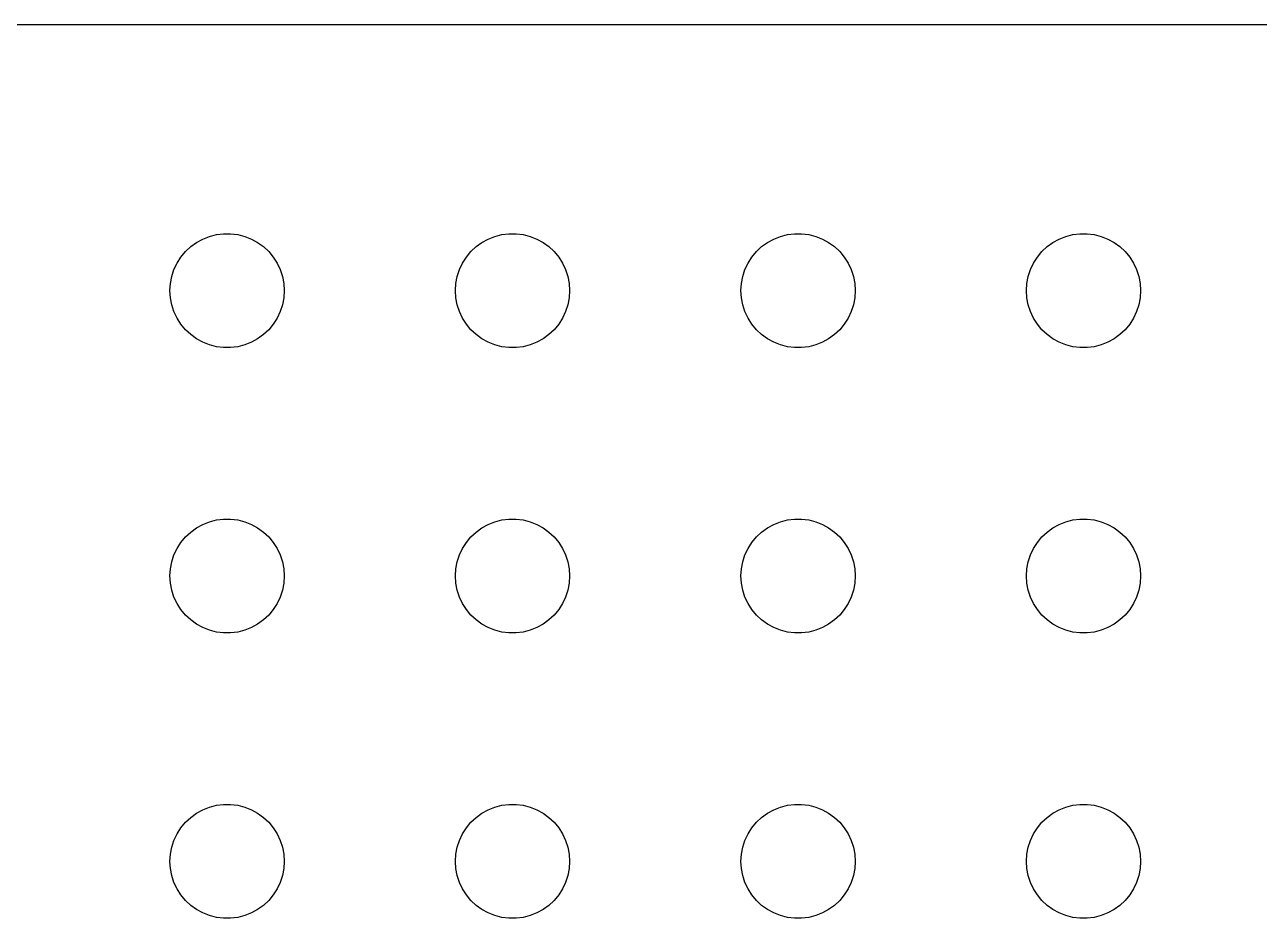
# Model space of a CAD drawing. Header units: metres. Extents: x -134 to 134, y 290 to 736.
# Drawn here: x 32.18 to 64.62, y 484.5 to 507.99 of the extents above; entities that cross this region are included whole.
import ezdxf

# ---------------------------------------------------------------- set-up
doc = ezdxf.new("R2010")
doc.units = ezdxf.units.M

msp = doc.modelspace()

# ---------------------------------------------------------------- linework, layer by layer
for p, q in [((129.814, 507.99), (-129.814, 507.99)), ((36.8613, 502.357), (37.0365, 502.427)), ((37.0365, 502.427), (37.2189, 502.473)), ((37.2189, 502.473), (37.4058, 502.497)), ((37.4058, 502.497), (37.5942, 502.497)), ((37.5942, 502.497), (37.7811, 502.473)), ((37.7811, 502.473), (37.9635, 502.427)), ((37.9635, 502.427), (38.1387, 502.357)), ((44.3613, 502.357), (44.5365, 502.427)), ((44.5365, 502.427), (44.7189, 502.473)), ((44.7189, 502.473), (44.9058, 502.497)), ((44.9058, 502.497), (45.0942, 502.497)), ((45.0942, 502.497), (45.2811, 502.473)), ((45.2811, 502.473), (45.4635, 502.427)), ((45.4635, 502.427), (45.6387, 502.357)), ((51.8613, 502.357), (52.0365, 502.427)), ((52.0365, 502.427), (52.2189, 502.473)), ((52.2189, 502.473), (52.4058, 502.497)), ((52.4058, 502.497), (52.5942, 502.497)), ((52.5942, 502.497), (52.7811, 502.473)), ((52.7811, 502.473), (52.9635, 502.427)), ((52.9635, 502.427), (53.1387, 502.357)), ((59.3613, 502.357), (59.5365, 502.427)), ((59.5365, 502.427), (59.7189, 502.473)), ((59.7189, 502.473), (59.9058, 502.497)), ((59.9058, 502.497), (60.0942, 502.497)), ((60.0942, 502.497), (60.2811, 502.473)), ((60.2811, 502.473), (60.4635, 502.427)), ((60.4635, 502.427), (60.6387, 502.357)), ((36.4065, 502.027), (36.5439, 502.156)), ((36.5439, 502.156), (36.6963, 502.266)), ((36.6963, 502.266), (36.8613, 502.357)), ((38.1387, 502.357), (38.3037, 502.266)), ((38.3037, 502.266), (38.4561, 502.156)), ((38.4561, 502.156), (38.5934, 502.027)), ((43.9065, 502.027), (44.0439, 502.156)), ((44.0439, 502.156), (44.1963, 502.266)), ((44.1963, 502.266), (44.3613, 502.357)), ((45.6387, 502.357), (45.8037, 502.266)), ((45.8037, 502.266), (45.9561, 502.156)), ((45.9561, 502.156), (46.0934, 502.027)), ((51.4065, 502.027), (51.5439, 502.156)), ((51.5439, 502.156), (51.6963, 502.266)), ((51.6963, 502.266), (51.8613, 502.357)), ((53.1387, 502.357), (53.3037, 502.266)), ((53.3037, 502.266), (53.4561, 502.156)), ((53.4561, 502.156), (53.5934, 502.027)), ((58.9065, 502.027), (59.0439, 502.156)), ((59.0439, 502.156), (59.1963, 502.266)), ((59.1963, 502.266), (59.3613, 502.357)), ((60.6387, 502.357), (60.8037, 502.266)), ((60.8037, 502.266), (60.9561, 502.156)), ((60.9561, 502.156), (61.0934, 502.027)), ((36.1855, 501.723), (36.2865, 501.882)), ((36.2865, 501.882), (36.4065, 502.027)), ((38.5934, 502.027), (38.7135, 501.882)), ((38.7135, 501.882), (38.8145, 501.723)), ((43.6855, 501.723), (43.7865, 501.882)), ((43.7865, 501.882), (43.9065, 502.027)), ((46.0934, 502.027), (46.2135, 501.882)), ((46.2135, 501.882), (46.3145, 501.723)), ((51.1855, 501.723), (51.2865, 501.882)), ((51.2865, 501.882), (51.4065, 502.027)), ((53.5934, 502.027), (53.7135, 501.882)), ((53.7135, 501.882), (53.8145, 501.723)), ((58.6855, 501.723), (58.7865, 501.882)), ((58.7865, 501.882), (58.9065, 502.027)), ((61.0934, 502.027), (61.2135, 501.882)), ((61.2135, 501.882), (61.3145, 501.723)), ((36.0471, 501.373), (36.1053, 501.552)), ((36.1053, 501.552), (36.1855, 501.723)), ((38.8145, 501.723), (38.8947, 501.552)), ((38.8947, 501.552), (38.9529, 501.373)), ((43.5471, 501.373), (43.6053, 501.552)), ((43.6053, 501.552), (43.6855, 501.723)), ((46.3145, 501.723), (46.3947, 501.552)), ((46.3947, 501.552), (46.4529, 501.373)), ((51.0471, 501.373), (51.1053, 501.552)), ((51.1053, 501.552), (51.1855, 501.723)), ((53.8145, 501.723), (53.8947, 501.552)), ((53.8947, 501.552), (53.9529, 501.373)), ((58.5471, 501.373), (58.6053, 501.552)), ((58.6053, 501.552), (58.6855, 501.723)), ((61.3145, 501.723), (61.3947, 501.552)), ((61.3947, 501.552), (61.4529, 501.373)), ((36, 501), (36.0118, 501.188)), ((36.0118, 501.188), (36.0471, 501.373)), ((38.9529, 501.373), (38.9882, 501.188)), ((38.9882, 501.188), (39, 501)), ((43.5, 501), (43.5118, 501.188)), ((43.5118, 501.188), (43.5471, 501.373)), ((46.4529, 501.373), (46.4882, 501.188)), ((46.4882, 501.188), (46.5, 501)), ((51, 501), (51.0118, 501.188)), ((51.0118, 501.188), (51.0471, 501.373)), ((53.9529, 501.373), (53.9882, 501.188)), ((53.9882, 501.188), (54, 501)), ((58.5, 501), (58.5118, 501.188)), ((58.5118, 501.188), (58.5471, 501.373)), ((61.4529, 501.373), (61.4882, 501.188)), ((61.4882, 501.188), (61.5, 501)), ((36.0118, 500.812), (36, 501)), ((36.0471, 500.627), (36.0118, 500.812)), ((38.9882, 500.812), (38.9529, 500.627)), ((39, 501), (38.9882, 500.812)), ((43.5118, 500.812), (43.5, 501)), ((43.5471, 500.627), (43.5118, 500.812)), ((46.4882, 500.812), (46.4529, 500.627)), ((46.5, 501), (46.4882, 500.812)), ((51.0118, 500.812), (51, 501)), ((51.0471, 500.627), (51.0118, 500.812)), ((53.9882, 500.812), (53.9529, 500.627)), ((54, 501), (53.9882, 500.812)), ((58.5118, 500.812), (58.5, 501)), ((58.5471, 500.627), (58.5118, 500.812)), ((61.4882, 500.812), (61.4529, 500.627)), ((61.5, 501), (61.4882, 500.812)), ((36.1053, 500.448), (36.0471, 500.627)), ((38.9529, 500.627), (38.8947, 500.448)), ((43.6053, 500.448), (43.5471, 500.627)), ((46.4529, 500.627), (46.3947, 500.448)), ((51.1053, 500.448), (51.0471, 500.627)), ((53.9529, 500.627), (53.8947, 500.448)), ((58.6053, 500.448), (58.5471, 500.627)), ((61.4529, 500.627), (61.3947, 500.448)), ((36.1855, 500.277), (36.1053, 500.448)), ((36.2865, 500.118), (36.1855, 500.277)), ((38.8145, 500.277), (38.7135, 500.118)), ((38.8947, 500.448), (38.8145, 500.277)), ((43.6855, 500.277), (43.6053, 500.448)), ((43.7865, 500.118), (43.6855, 500.277)), ((46.3145, 500.277), (46.2135, 500.118)), ((46.3947, 500.448), (46.3145, 500.277)), ((51.1855, 500.277), (51.1053, 500.448)), ((51.2865, 500.118), (51.1855, 500.277)), ((53.8145, 500.277), (53.7135, 500.118)), ((53.8947, 500.448), (53.8145, 500.277)), ((58.6855, 500.277), (58.6053, 500.448)), ((58.7865, 500.118), (58.6855, 500.277)), ((61.3145, 500.277), (61.2135, 500.118)), ((61.3947, 500.448), (61.3145, 500.277)), ((36.4065, 499.973), (36.2865, 500.118)), ((36.5439, 499.844), (36.4065, 499.973)), ((36.6963, 499.734), (36.5439, 499.844)), ((38.4561, 499.844), (38.3037, 499.734)), ((38.5934, 499.973), (38.4561, 499.844)), ((38.7135, 500.118), (38.5934, 499.973)), ((43.9065, 499.973), (43.7865, 500.118)), ((44.0439, 499.844), (43.9065, 499.973)), ((44.1963, 499.734), (44.0439, 499.844)), ((45.9561, 499.844), (45.8037, 499.734)), ((46.0934, 499.973), (45.9561, 499.844)), ((46.2135, 500.118), (46.0934, 499.973)), ((51.4065, 499.973), (51.2865, 500.118)), ((51.5439, 499.844), (51.4065, 499.973)), ((51.6963, 499.734), (51.5439, 499.844)), ((53.4561, 499.844), (53.3037, 499.734)), ((53.5934, 499.973), (53.4561, 499.844)), ((53.7135, 500.118), (53.5934, 499.973)), ((58.9065, 499.973), (58.7865, 500.118)), ((59.0439, 499.844), (58.9065, 499.973)), ((59.1963, 499.734), (59.0439, 499.844)), ((60.9561, 499.844), (60.8037, 499.734)), ((61.0934, 499.973), (60.9561, 499.844)), ((61.2135, 500.118), (61.0934, 499.973)), ((36.8613, 499.643), (36.6963, 499.734)), ((37.0365, 499.573), (36.8613, 499.643)), ((37.2189, 499.527), (37.0365, 499.573)), ((37.4058, 499.503), (37.2189, 499.527)), ((37.5942, 499.503), (37.4058, 499.503)), ((37.7811, 499.527), (37.5942, 499.503)), ((37.9635, 499.573), (37.7811, 499.527)), ((38.1387, 499.643), (37.9635, 499.573)), ((38.3037, 499.734), (38.1387, 499.643)), ((44.3613, 499.643), (44.1963, 499.734)), ((44.5365, 499.573), (44.3613, 499.643)), ((44.7189, 499.527), (44.5365, 499.573)), ((44.9058, 499.503), (44.7189, 499.527)), ((45.0942, 499.503), (44.9058, 499.503)), ((45.2811, 499.527), (45.0942, 499.503)), ((45.4635, 499.573), (45.2811, 499.527)), ((45.6387, 499.643), (45.4635, 499.573)), ((45.8037, 499.734), (45.6387, 499.643)), ((51.8613, 499.643), (51.6963, 499.734)), ((52.0365, 499.573), (51.8613, 499.643)), ((52.2189, 499.527), (52.0365, 499.573)), ((52.4058, 499.503), (52.2189, 499.527)), ((52.5942, 499.503), (52.4058, 499.503)), ((52.7811, 499.527), (52.5942, 499.503)), ((52.9635, 499.573), (52.7811, 499.527)), ((53.1387, 499.643), (52.9635, 499.573)), ((53.3037, 499.734), (53.1387, 499.643)), ((59.3613, 499.643), (59.1963, 499.734)), ((59.5365, 499.573), (59.3613, 499.643)), ((59.7189, 499.527), (59.5365, 499.573)), ((59.9058, 499.503), (59.7189, 499.527)), ((60.0942, 499.503), (59.9058, 499.503)), ((60.2811, 499.527), (60.0942, 499.503)), ((60.4635, 499.573), (60.2811, 499.527)), ((60.6387, 499.643), (60.4635, 499.573)), ((60.8037, 499.734), (60.6387, 499.643)), ((37.0365, 494.927), (37.2189, 494.973)), ((37.2189, 494.973), (37.4058, 494.997)), ((37.4058, 494.997), (37.5942, 494.997)), ((37.5942, 494.997), (37.7811, 494.973)), ((37.7811, 494.973), (37.9635, 494.927)), ((44.5365, 494.927), (44.7189, 494.973)), ((44.7189, 494.973), (44.9058, 494.997)), ((44.9058, 494.997), (45.0942, 494.997)), ((45.0942, 494.997), (45.2811, 494.973)), ((45.2811, 494.973), (45.4635, 494.927)), ((52.0365, 494.927), (52.2189, 494.973)), ((52.2189, 494.973), (52.4058, 494.997)), ((52.4058, 494.997), (52.5942, 494.997)), ((52.5942, 494.997), (52.7811, 494.973)), ((52.7811, 494.973), (52.9635, 494.927)), ((59.5365, 494.927), (59.7189, 494.973)), ((59.7189, 494.973), (59.9058, 494.997)), ((59.9058, 494.997), (60.0942, 494.997)), ((60.0942, 494.997), (60.2811, 494.973)), ((60.2811, 494.973), (60.4635, 494.927)), ((36.4065, 494.527), (36.5439, 494.656)), ((36.5439, 494.656), (36.6963, 494.766)), ((36.6963, 494.766), (36.8613, 494.857)), ((36.8613, 494.857), (37.0365, 494.927)), ((37.9635, 494.927), (38.1387, 494.857)), ((38.1387, 494.857), (38.3037, 494.766)), ((38.3037, 494.766), (38.4561, 494.656)), ((38.4561, 494.656), (38.5934, 494.527)), ((43.9065, 494.527), (44.0439, 494.656)), ((44.0439, 494.656), (44.1963, 494.766)), ((44.1963, 494.766), (44.3613, 494.857)), ((44.3613, 494.857), (44.5365, 494.927)), ((45.4635, 494.927), (45.6387, 494.857)), ((45.6387, 494.857), (45.8037, 494.766)), ((45.8037, 494.766), (45.9561, 494.656)), ((45.9561, 494.656), (46.0934, 494.527)), ((51.4065, 494.527), (51.5439, 494.656)), ((51.5439, 494.656), (51.6963, 494.766)), ((51.6963, 494.766), (51.8613, 494.857)), ((51.8613, 494.857), (52.0365, 494.927)), ((52.9635, 494.927), (53.1387, 494.857)), ((53.1387, 494.857), (53.3037, 494.766)), ((53.3037, 494.766), (53.4561, 494.656)), ((53.4561, 494.656), (53.5934, 494.527)), ((58.9065, 494.527), (59.0439, 494.656)), ((59.0439, 494.656), (59.1963, 494.766)), ((59.1963, 494.766), (59.3613, 494.857)), ((59.3613, 494.857), (59.5365, 494.927)), ((60.4635, 494.927), (60.6387, 494.857)), ((60.6387, 494.857), (60.8037, 494.766)), ((60.8037, 494.766), (60.9561, 494.656)), ((60.9561, 494.656), (61.0934, 494.527)), ((36.1855, 494.223), (36.2865, 494.382)), ((36.2865, 494.382), (36.4065, 494.527)), ((38.5934, 494.527), (38.7135, 494.382)), ((38.7135, 494.382), (38.8145, 494.223)), ((43.6855, 494.223), (43.7865, 494.382)), ((43.7865, 494.382), (43.9065, 494.527)), ((46.0934, 494.527), (46.2135, 494.382)), ((46.2135, 494.382), (46.3145, 494.223)), ((51.1855, 494.223), (51.2865, 494.382)), ((51.2865, 494.382), (51.4065, 494.527)), ((53.5934, 494.527), (53.7135, 494.382)), ((53.7135, 494.382), (53.8145, 494.223)), ((58.6855, 494.223), (58.7865, 494.382)), ((58.7865, 494.382), (58.9065, 494.527)), ((61.0934, 494.527), (61.2135, 494.382)), ((61.2135, 494.382), (61.3145, 494.223)), ((36.0471, 493.873), (36.1053, 494.052)), ((36.1053, 494.052), (36.1855, 494.223)), ((38.8145, 494.223), (38.8947, 494.052)), ((38.8947, 494.052), (38.9529, 493.873)), ((43.5471, 493.873), (43.6053, 494.052)), ((43.6053, 494.052), (43.6855, 494.223)), ((46.3145, 494.223), (46.3947, 494.052)), ((46.3947, 494.052), (46.4529, 493.873)), ((51.0471, 493.873), (51.1053, 494.052)), ((51.1053, 494.052), (51.1855, 494.223)), ((53.8145, 494.223), (53.8947, 494.052)), ((53.8947, 494.052), (53.9529, 493.873)), ((58.5471, 493.873), (58.6053, 494.052)), ((58.6053, 494.052), (58.6855, 494.223)), ((61.3145, 494.223), (61.3947, 494.052)), ((61.3947, 494.052), (61.4529, 493.873)), ((36, 493.5), (36.0118, 493.688)), ((36.0118, 493.688), (36.0471, 493.873)), ((38.9529, 493.873), (38.9882, 493.688)), ((38.9882, 493.688), (39, 493.5)), ((43.5, 493.5), (43.5118, 493.688)), ((43.5118, 493.688), (43.5471, 493.873)), ((46.4529, 493.873), (46.4882, 493.688)), ((46.4882, 493.688), (46.5, 493.5)), ((51, 493.5), (51.0118, 493.688)), ((51.0118, 493.688), (51.0471, 493.873)), ((53.9529, 493.873), (53.9882, 493.688)), ((53.9882, 493.688), (54, 493.5)), ((58.5, 493.5), (58.5118, 493.688)), ((58.5118, 493.688), (58.5471, 493.873)), ((61.4529, 493.873), (61.4882, 493.688)), ((61.4882, 493.688), (61.5, 493.5)), ((36.0118, 493.312), (36, 493.5)), ((39, 493.5), (38.9882, 493.312)), ((43.5118, 493.312), (43.5, 493.5)), ((46.5, 493.5), (46.4882, 493.312)), ((51.0118, 493.312), (51, 493.5)), ((54, 493.5), (53.9882, 493.312)), ((58.5118, 493.312), (58.5, 493.5)), ((61.5, 493.5), (61.4882, 493.312)), ((36.0471, 493.127), (36.0118, 493.312)), ((36.1053, 492.948), (36.0471, 493.127)), ((38.9529, 493.127), (38.8947, 492.948)), ((38.9882, 493.312), (38.9529, 493.127)), ((43.5471, 493.127), (43.5118, 493.312)), ((43.6053, 492.948), (43.5471, 493.127)), ((46.4529, 493.127), (46.3947, 492.948)), ((46.4882, 493.312), (46.4529, 493.127)), ((51.0471, 493.127), (51.0118, 493.312)), ((51.1053, 492.948), (51.0471, 493.127)), ((53.9529, 493.127), (53.8947, 492.948)), ((53.9882, 493.312), (53.9529, 493.127)), ((58.5471, 493.127), (58.5118, 493.312)), ((58.6053, 492.948), (58.5471, 493.127)), ((61.4529, 493.127), (61.3947, 492.948)), ((61.4882, 493.312), (61.4529, 493.127)), ((36.1855, 492.777), (36.1053, 492.948)), ((36.2865, 492.618), (36.1855, 492.777)), ((38.8145, 492.777), (38.7135, 492.618)), ((38.8947, 492.948), (38.8145, 492.777)), ((43.6855, 492.777), (43.6053, 492.948)), ((43.7865, 492.618), (43.6855, 492.777)), ((46.3145, 492.777), (46.2135, 492.618)), ((46.3947, 492.948), (46.3145, 492.777)), ((51.1855, 492.777), (51.1053, 492.948)), ((51.2865, 492.618), (51.1855, 492.777)), ((53.8145, 492.777), (53.7135, 492.618)), ((53.8947, 492.948), (53.8145, 492.777)), ((58.6855, 492.777), (58.6053, 492.948)), ((58.7865, 492.618), (58.6855, 492.777)), ((61.3145, 492.777), (61.2135, 492.618)), ((61.3947, 492.948), (61.3145, 492.777)), ((36.4065, 492.473), (36.2865, 492.618)), ((36.5439, 492.344), (36.4065, 492.473)), ((38.5934, 492.473), (38.4561, 492.344)), ((38.7135, 492.618), (38.5934, 492.473)), ((43.9065, 492.473), (43.7865, 492.618)), ((44.0439, 492.344), (43.9065, 492.473)), ((46.0934, 492.473), (45.9561, 492.344)), ((46.2135, 492.618), (46.0934, 492.473)), ((51.4065, 492.473), (51.2865, 492.618)), ((51.5439, 492.344), (51.4065, 492.473)), ((53.5934, 492.473), (53.4561, 492.344)), ((53.7135, 492.618), (53.5934, 492.473)), ((58.9065, 492.473), (58.7865, 492.618)), ((59.0439, 492.344), (58.9065, 492.473)), ((61.0934, 492.473), (60.9561, 492.344)), ((61.2135, 492.618), (61.0934, 492.473)), ((36.6963, 492.234), (36.5439, 492.344)), ((36.8613, 492.143), (36.6963, 492.234)), ((37.0365, 492.073), (36.8613, 492.143)), ((37.2189, 492.027), (37.0365, 492.073)), ((37.4058, 492.003), (37.2189, 492.027)), ((37.7811, 492.027), (37.5942, 492.003)), ((37.9635, 492.073), (37.7811, 492.027)), ((38.1387, 492.143), (37.9635, 492.073)), ((38.3037, 492.234), (38.1387, 492.143)), ((38.4561, 492.344), (38.3037, 492.234)), ((44.1963, 492.234), (44.0439, 492.344)), ((44.3613, 492.143), (44.1963, 492.234)), ((44.5365, 492.073), (44.3613, 492.143)), ((44.7189, 492.027), (44.5365, 492.073)), ((44.9058, 492.003), (44.7189, 492.027)), ((45.2811, 492.027), (45.0942, 492.003)), ((45.4635, 492.073), (45.2811, 492.027)), ((45.6387, 492.143), (45.4635, 492.073)), ((45.8037, 492.234), (45.6387, 492.143)), ((45.9561, 492.344), (45.8037, 492.234)), ((51.6963, 492.234), (51.5439, 492.344)), ((51.8613, 492.143), (51.6963, 492.234)), ((52.0365, 492.073), (51.8613, 492.143)), ((52.2189, 492.027), (52.0365, 492.073)), ((52.4058, 492.003), (52.2189, 492.027)), ((52.7811, 492.027), (52.5942, 492.003)), ((52.9635, 492.073), (52.7811, 492.027)), ((53.1387, 492.143), (52.9635, 492.073)), ((53.3037, 492.234), (53.1387, 492.143)), ((53.4561, 492.344), (53.3037, 492.234)), ((59.1963, 492.234), (59.0439, 492.344)), ((59.3613, 492.143), (59.1963, 492.234)), ((59.5365, 492.073), (59.3613, 492.143)), ((59.7189, 492.027), (59.5365, 492.073)), ((59.9058, 492.003), (59.7189, 492.027)), ((60.2811, 492.027), (60.0942, 492.003)), ((60.4635, 492.073), (60.2811, 492.027)), ((60.6387, 492.143), (60.4635, 492.073)), ((60.8037, 492.234), (60.6387, 492.143)), ((60.9561, 492.344), (60.8037, 492.234)), ((37.5942, 492.003), (37.4058, 492.003)), ((45.0942, 492.003), (44.9058, 492.003)), ((52.5942, 492.003), (52.4058, 492.003)), ((60.0942, 492.003), (59.9058, 492.003)), ((37.2189, 487.473), (37.4058, 487.497)), ((37.4058, 487.497), (37.5942, 487.497)), ((37.5942, 487.497), (37.7811, 487.473)), ((44.7189, 487.473), (44.9058, 487.497)), ((44.9058, 487.497), (45.0942, 487.497)), ((45.0942, 487.497), (45.2811, 487.473)), ((52.2189, 487.473), (52.4058, 487.497)), ((52.4058, 487.497), (52.5942, 487.497)), ((52.5942, 487.497), (52.7811, 487.473)), ((59.7189, 487.473), (59.9058, 487.497)), ((59.9058, 487.497), (60.0942, 487.497)), ((60.0942, 487.497), (60.2811, 487.473)), ((36.5439, 487.156), (36.6963, 487.266)), ((36.6963, 487.266), (36.8613, 487.357)), ((36.8613, 487.357), (37.0365, 487.427)), ((37.0365, 487.427), (37.2189, 487.473)), ((37.7811, 487.473), (37.9635, 487.427)), ((37.9635, 487.427), (38.1387, 487.357)), ((38.1387, 487.357), (38.3037, 487.266)), ((38.3037, 487.266), (38.4561, 487.156)), ((44.0439, 487.156), (44.1963, 487.266)), ((44.1963, 487.266), (44.3613, 487.357)), ((44.3613, 487.357), (44.5365, 487.427)), ((44.5365, 487.427), (44.7189, 487.473)), ((45.2811, 487.473), (45.4635, 487.427)), ((45.4635, 487.427), (45.6387, 487.357)), ((45.6387, 487.357), (45.8037, 487.266)), ((45.8037, 487.266), (45.9561, 487.156)), ((51.5439, 487.156), (51.6963, 487.266)), ((51.6963, 487.266), (51.8613, 487.357)), ((51.8613, 487.357), (52.0365, 487.427)), ((52.0365, 487.427), (52.2189, 487.473)), ((52.7811, 487.473), (52.9635, 487.427)), ((52.9635, 487.427), (53.1387, 487.357)), ((53.1387, 487.357), (53.3037, 487.266)), ((53.3037, 487.266), (53.4561, 487.156)), ((59.0439, 487.156), (59.1963, 487.266)), ((59.1963, 487.266), (59.3613, 487.357)), ((59.3613, 487.357), (59.5365, 487.427)), ((59.5365, 487.427), (59.7189, 487.473)), ((60.2811, 487.473), (60.4635, 487.427)), ((60.4635, 487.427), (60.6387, 487.357)), ((60.6387, 487.357), (60.8037, 487.266)), ((60.8037, 487.266), (60.9561, 487.156)), ((36.1855, 486.723), (36.2865, 486.882)), ((36.2865, 486.882), (36.4065, 487.027)), ((36.4065, 487.027), (36.5439, 487.156)), ((38.4561, 487.156), (38.5934, 487.027)), ((38.5934, 487.027), (38.7135, 486.882)), ((38.7135, 486.882), (38.8145, 486.723)), ((43.6855, 486.723), (43.7865, 486.882)), ((43.7865, 486.882), (43.9065, 487.027)), ((43.9065, 487.027), (44.0439, 487.156)), ((45.9561, 487.156), (46.0934, 487.027)), ((46.0934, 487.027), (46.2135, 486.882)), ((46.2135, 486.882), (46.3145, 486.723)), ((51.1855, 486.723), (51.2865, 486.882)), ((51.2865, 486.882), (51.4065, 487.027)), ((51.4065, 487.027), (51.5439, 487.156)), ((53.4561, 487.156), (53.5934, 487.027)), ((53.5934, 487.027), (53.7135, 486.882)), ((53.7135, 486.882), (53.8145, 486.723)), ((58.6855, 486.723), (58.7865, 486.882)), ((58.7865, 486.882), (58.9065, 487.027)), ((58.9065, 487.027), (59.0439, 487.156)), ((60.9561, 487.156), (61.0934, 487.027)), ((61.0934, 487.027), (61.2135, 486.882)), ((61.2135, 486.882), (61.3145, 486.723)), ((36.0471, 486.373), (36.1053, 486.552)), ((36.1053, 486.552), (36.1855, 486.723)), ((38.8145, 486.723), (38.8947, 486.552)), ((38.8947, 486.552), (38.9529, 486.373)), ((43.5471, 486.373), (43.6053, 486.552)), ((43.6053, 486.552), (43.6855, 486.723)), ((46.3145, 486.723), (46.3947, 486.552)), ((46.3947, 486.552), (46.4529, 486.373)), ((51.0471, 486.373), (51.1053, 486.552)), ((51.1053, 486.552), (51.1855, 486.723)), ((53.8145, 486.723), (53.8947, 486.552)), ((53.8947, 486.552), (53.9529, 486.373)), ((58.5471, 486.373), (58.6053, 486.552)), ((58.6053, 486.552), (58.6855, 486.723)), ((61.3145, 486.723), (61.3947, 486.552)), ((61.3947, 486.552), (61.4529, 486.373)), ((36, 486), (36.0118, 486.188)), ((36.0118, 486.188), (36.0471, 486.373)), ((38.9529, 486.373), (38.9882, 486.188)), ((38.9882, 486.188), (39, 486)), ((43.5, 486), (43.5118, 486.188)), ((43.5118, 486.188), (43.5471, 486.373)), ((46.4529, 486.373), (46.4882, 486.188)), ((46.4882, 486.188), (46.5, 486)), ((51, 486), (51.0118, 486.188)), ((51.0118, 486.188), (51.0471, 486.373)), ((53.9529, 486.373), (53.9882, 486.188)), ((53.9882, 486.188), (54, 486)), ((58.5, 486), (58.5118, 486.188)), ((58.5118, 486.188), (58.5471, 486.373)), ((61.4529, 486.373), (61.4882, 486.188)), ((61.4882, 486.188), (61.5, 486)), ((36.0118, 485.812), (36, 486)), ((39, 486), (38.9882, 485.812)), ((43.5118, 485.812), (43.5, 486)), ((46.5, 486), (46.4882, 485.812)), ((51.0118, 485.812), (51, 486)), ((54, 486), (53.9882, 485.812)), ((58.5118, 485.812), (58.5, 486)), ((61.5, 486), (61.4882, 485.812)), ((36.0471, 485.627), (36.0118, 485.812)), ((36.1053, 485.448), (36.0471, 485.627)), ((38.9529, 485.627), (38.8947, 485.448)), ((38.9882, 485.812), (38.9529, 485.627)), ((43.5471, 485.627), (43.5118, 485.812)), ((43.6053, 485.448), (43.5471, 485.627)), ((46.4529, 485.627), (46.3947, 485.448)), ((46.4882, 485.812), (46.4529, 485.627)), ((51.0471, 485.627), (51.0118, 485.812)), ((51.1053, 485.448), (51.0471, 485.627)), ((53.9529, 485.627), (53.8947, 485.448)), ((53.9882, 485.812), (53.9529, 485.627)), ((58.5471, 485.627), (58.5118, 485.812)), ((58.6053, 485.448), (58.5471, 485.627)), ((61.4529, 485.627), (61.3947, 485.448)), ((61.4882, 485.812), (61.4529, 485.627)), ((36.1855, 485.277), (36.1053, 485.448)), ((36.2865, 485.118), (36.1855, 485.277)), ((38.8145, 485.277), (38.7135, 485.118)), ((38.8947, 485.448), (38.8145, 485.277)), ((43.6855, 485.277), (43.6053, 485.448)), ((43.7865, 485.118), (43.6855, 485.277)), ((46.3145, 485.277), (46.2135, 485.118)), ((46.3947, 485.448), (46.3145, 485.277)), ((51.1855, 485.277), (51.1053, 485.448)), ((51.2865, 485.118), (51.1855, 485.277)), ((53.8145, 485.277), (53.7135, 485.118)), ((53.8947, 485.448), (53.8145, 485.277)), ((58.6855, 485.277), (58.6053, 485.448)), ((58.7865, 485.118), (58.6855, 485.277)), ((61.3145, 485.277), (61.2135, 485.118)), ((61.3947, 485.448), (61.3145, 485.277)), ((36.4065, 484.973), (36.2865, 485.118)), ((36.5439, 484.844), (36.4065, 484.973)), ((38.5934, 484.973), (38.4561, 484.844)), ((38.7135, 485.118), (38.5934, 484.973)), ((43.9065, 484.973), (43.7865, 485.118)), ((44.0439, 484.844), (43.9065, 484.973)), ((46.0934, 484.973), (45.9561, 484.844)), ((46.2135, 485.118), (46.0934, 484.973)), ((51.4065, 484.973), (51.2865, 485.118)), ((51.5439, 484.844), (51.4065, 484.973)), ((53.5934, 484.973), (53.4561, 484.844)), ((53.7135, 485.118), (53.5934, 484.973)), ((58.9065, 484.973), (58.7865, 485.118)), ((59.0439, 484.844), (58.9065, 484.973)), ((61.0934, 484.973), (60.9561, 484.844)), ((61.2135, 485.118), (61.0934, 484.973)), ((36.6963, 484.734), (36.5439, 484.844)), ((36.8613, 484.643), (36.6963, 484.734)), ((37.0365, 484.573), (36.8613, 484.643)), ((37.2189, 484.527), (37.0365, 484.573)), ((37.9635, 484.573), (37.7811, 484.527)), ((38.1387, 484.643), (37.9635, 484.573)), ((38.3037, 484.734), (38.1387, 484.643)), ((38.4561, 484.844), (38.3037, 484.734)), ((44.1963, 484.734), (44.0439, 484.844)), ((44.3613, 484.643), (44.1963, 484.734)), ((44.5365, 484.573), (44.3613, 484.643)), ((44.7189, 484.527), (44.5365, 484.573)), ((45.4635, 484.573), (45.2811, 484.527)), ((45.6387, 484.643), (45.4635, 484.573)), ((45.8037, 484.734), (45.6387, 484.643)), ((45.9561, 484.844), (45.8037, 484.734)), ((51.6963, 484.734), (51.5439, 484.844)), ((51.8613, 484.643), (51.6963, 484.734)), ((52.0365, 484.573), (51.8613, 484.643)), ((52.2189, 484.527), (52.0365, 484.573)), ((52.9635, 484.573), (52.7811, 484.527)), ((53.1387, 484.643), (52.9635, 484.573)), ((53.3037, 484.734), (53.1387, 484.643)), ((53.4561, 484.844), (53.3037, 484.734)), ((59.1963, 484.734), (59.0439, 484.844)), ((59.3613, 484.643), (59.1963, 484.734)), ((59.5365, 484.573), (59.3613, 484.643)), ((59.7189, 484.527), (59.5365, 484.573)), ((60.4635, 484.573), (60.2811, 484.527)), ((60.6387, 484.643), (60.4635, 484.573)), ((60.8037, 484.734), (60.6387, 484.643)), ((60.9561, 484.844), (60.8037, 484.734)), ((37.4058, 484.503), (37.2189, 484.527)), ((37.5942, 484.503), (37.4058, 484.503)), ((37.7811, 484.527), (37.5942, 484.503)), ((44.9058, 484.503), (44.7189, 484.527)), ((45.0942, 484.503), (44.9058, 484.503)), ((45.2811, 484.527), (45.0942, 484.503)), ((52.4058, 484.503), (52.2189, 484.527)), ((52.5942, 484.503), (52.4058, 484.503)), ((52.7811, 484.527), (52.5942, 484.503)), ((59.9058, 484.503), (59.7189, 484.527)), ((60.0942, 484.503), (59.9058, 484.503)), ((60.2811, 484.527), (60.0942, 484.503))]:
    msp.add_line(p, q)

doc.saveas('drawing.dxf')
